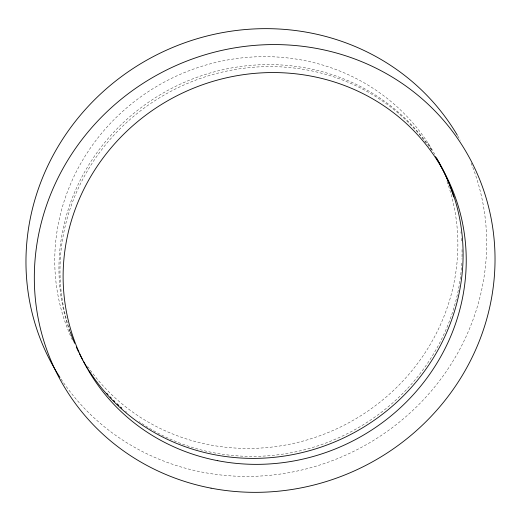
<?xml version="1.0" encoding="UTF-8"?>
<svg xmlns="http://www.w3.org/2000/svg" width="521" height="521" viewBox="0 0 521 521"><rect width="100%" height="100%" fill="white"/><g stroke="black" fill="none" stroke-linecap="round" stroke-linejoin="round"><path stroke-width="0.39" stroke-dasharray="2.6 1.95" d="M428.119 143.275L431.388 149.507M460.942 231.852A203.672 193.701 -27.7 0 1 461.111 233.467M461.534 238.312A203.672 193.701 -27.7 0 1 461.749 241.542M462.036 249.552A203.672 193.701 -27.7 0 1 461.938 259.132M461.756 263.144A203.672 193.701 -27.7 0 1 156.482 432.326M155.766 431.935A203.672 193.701 -27.7 0 1 139.074 421.6M126.746 412.293A203.672 193.701 -27.7 0 1 125.502 411.264M69.807 331.551A203.672 193.701 -27.7 0 1 174.626 86.864A203.672 193.701 -27.7 0 1 432.293 151.24M70.055 331.265A203.672 193.701 -27.7 0 1 171.552 90.96A203.672 193.701 -27.7 0 1 426.953 144.004M447.011 181.49A203.672 193.701 -27.7 0 1 344.44 425.038A203.672 193.701 -27.7 0 1 87.183 365.788M72.406 340.011A203.672 193.701 -27.7 0 1 168.133 80.078A203.672 193.701 -27.7 0 1 434.716 154.275M471.134 163.145A232.77 221.373 -27.7 0 1 358.936 448.692A232.77 221.373 -27.7 0 1 60.416 378.077M457.764 135.955A232.77 221.373 -27.7 0 1 460.186 140.214"/><path stroke-width="0.78" d="M121.842 408.125A203.672 193.701 -27.7 0 1 120.644 407.057M118.86 405.442A203.672 193.701 -27.7 0 1 117.088 403.795M114.763 401.561A203.672 193.701 -27.7 0 1 113.611 400.428M111.331 398.122A203.672 193.701 -27.7 0 1 110.211 396.956M107.99 394.592A203.672 193.701 -27.7 0 1 106.89 393.394M436.5 158.039A203.672 193.701 -27.7 0 1 453.726 197.042M435.471 156.6A203.672 193.701 -27.7 0 1 364.114 426.868A203.672 193.701 -27.7 0 1 88.459 369.734M87.613 368.38A203.672 193.701 -27.7 0 1 83.542 361.457M82.761 360.05A203.672 193.701 -27.7 0 1 79.394 353.603M78.678 352.15A203.672 193.701 -27.7 0 1 76.281 347.019M74.659 343.306A203.672 193.701 -27.7 0 1 70.315 332.027M59.98 377.412A232.77 221.373 -27.7 0 1 139.823 64.233A232.77 221.373 -27.7 0 1 457.353 135.252M211.038 488.157A232.77 221.373 -27.7 0 0 485.507 195.942A232.77 221.373 -27.7 0 0 97.492 121.282A232.77 221.373 -27.7 0 0 211.038 488.157M217.739 460.694A203.672 193.701 -27.7 0 0 457.907 205.007A203.672 193.701 -27.7 0 0 118.391 139.68A203.672 193.701 -27.7 0 0 217.739 460.694"/></g></svg>
